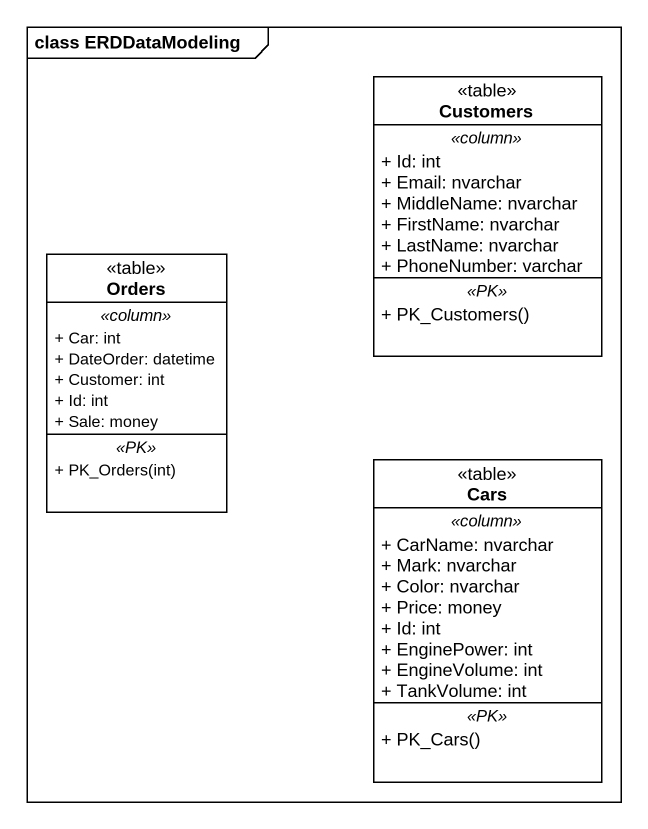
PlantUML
@startuml
mainframe class ERDDataModeling
hide circle
hide empty members
skinparam classAttributeIconSize 0
class Customers <<table>> {
  .. <<column>> ..
  + Id: int
  + Email: nvarchar
  + MiddleName: nvarchar
  + FirstName: nvarchar
  + LastName: nvarchar
  + PhoneNumber: varchar
  .. <<PK>> ..
  + PK_Customers()
}
class Orders <<table>> {
  .. <<column>> ..
  + Car: int
  + DateOrder: datetime
  + Customer: int
  + Id: int
  + Sale: money
  .. <<PK>> ..
  + PK_Orders(int)
}
class Cars <<table>> {
  .. <<column>> ..
  + CarName: nvarchar
  + Mark: nvarchar
  + Color: nvarchar
  + Price: money
  + Id: int
  + EnginePower: int
  + EngineVolume: int
  + TankVolume: int
  .. <<PK>> ..
  + PK_Cars()
}
@enduml
